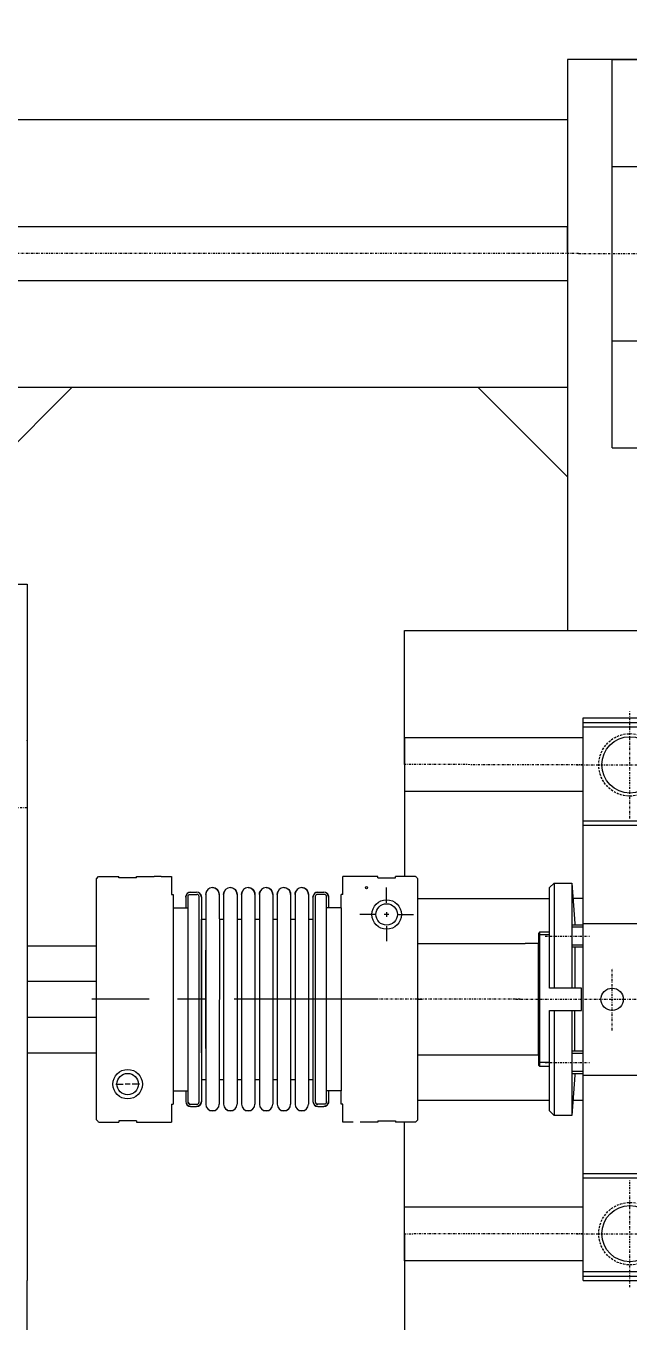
# Model space of a CAD drawing. Header units: millimetres. Extents: x -3388 to 4307, y 243 to 4457.
# Drawn here: x -45.8 to 89.3, y 568.6 to 858.9 of the extents above; entities that cross this region are included whole.
import ezdxf

# ---------------------------------------------------------------- set-up
doc = ezdxf.new("R2010")
doc.units = ezdxf.units.MM
for name, pattern in [('AUSGEZOGEN', [0]), ('CENTER', [50.8, 31.75, -6.35, 6.35, -6.35]), ('GESTRICHELT', [0.75, 0.5, -0.25]), ('STRICHPUNKT', [1, 0.5, -0.25, 0, -0.25])]:
    doc.linetypes.add(name, pattern=pattern)
for name, color, linetype in [('DEFAULT_1', 7, 'CENTER'), ('L2STAR', 2, 'AUSGEZOGEN'), ('L5STAR', 7, 'AUSGEZOGEN'), ('M2STAR', 2, 'STRICHPUNKT'), ('U2STAR', 2, 'GESTRICHELT')]:
    doc.layers.add(name, color=color, linetype=linetype)
doc.layers.add('osie', color=2, linetype='STRICHPUNKT', lineweight=25)

# ---------------------------------------------------------------- blocks, each defined once
blk = doc.blocks.new('R159113030_5')
at = {"layer": 'L2STAR'}
for p, q in [((-16.14, 26.5), (-16.14, 29)), ((-12.14, 26.5), (-12.14, 29)), ((-11.64, 28.34), (-2.5, 28.34)), ((11.64, 28.34), (2.5, 28.34)), ((12.14, 26.5), (12.14, 29)), ((16.14, 26.5), (16.14, 29))]:
    blk.add_line(p, q, dxfattribs=at)
at = {"layer": 'L5STAR'}
for p, q in [((-26, 33), (-25, 34)), ((-2.5, 33), (-26, 33)), ((-26, 29), (-26, 33)), ((-25, 34), (-2.5, 34)), ((-2.5, 34), (-2.5, 26.84)), ((2.5, 34), (25, 34)), ((2.5, 26.84), (2.5, 34)), ((26, 33), (2.5, 33)), ((25, 34), (26, 33)), ((26, 33), (26, 29)), ((-63, 26.5), (63, 26.5)), ((-63, 26.5), (-63, -26.5)), ((-62, 26.5), (-62, -26.5)), ((-61, 26.5), (-61, -26.5)), ((-40, 26.5), (-40, -26.5)), ((-39, 26.5), (-39, -26.5)), ((-17, 28.37), (-26, 29)), ((-2.5, 29), (-26, 29)), ((-17, 26.5), (-17, -26.5)), ((-16.64, 29), (-16.64, 26.5)), ((-11.64, 26.5), (-11.64, 29)), ((-2.5, 26.84), (2.5, 26.84)), ((26, 29), (2.5, 29)), ((11.64, 26.5), (11.64, 29)), ((16.64, 29), (16.64, 26.5)), ((26, 29), (17, 28.37)), ((17, 26.5), (17, -26.5)), ((39, 26.5), (39, -26.5)), ((40, 26.5), (40, -26.5)), ((61, 26.5), (61, -26.5)), ((62, 26.5), (62, -26.5)), ((63, 26.5), (63, -26.5)), ((-63, -26.5), (63, -26.5))]:
    blk.add_line(p, q, dxfattribs=at)
for centre, radius in [((-52.5, 16), 6.3), ((0, 20), 2.5), ((52.5, 16), 6.3), ((-52.5, 0), 4.85), ((52.5, 0), 4.85), ((-52.5, -16), 6.3), ((52.5, -16), 6.3)]:
    blk.add_circle(centre, radius, dxfattribs=at)
for centre, start, end in [((-17.03, 27.87), 38.4588, 85.9995), ((17.03, 27.87), 94.0005, 141.5412)]:
    blk.add_arc(centre, 0.5, start, end, dxfattribs=at)
at = {"layer": 'M2STAR'}
for p, q in [((0, 41.59), (0, -31.5)), ((-14.14, 35), (-14.14, 25)), ((14.14, 35), (14.14, 25)), ((-52.5, 28), (-52.5, -28)), ((52.5, 28), (52.5, -28)), ((-7, 20), (7, 20)), ((-64.5, 16), (-40.5, 16)), ((40.5, 16), (64.5, 16)), ((-68, 0), (68, 0)), ((-64.5, -16), (-40.5, -16)), ((40.5, -16), (64.5, -16))]:
    blk.add_line(p, q, dxfattribs=at)
at = {"layer": 'U2STAR'}
for centre in [(-52.5, 16), (52.5, 16), (-52.5, -16), (52.5, -16)]:
    blk.add_circle(centre, 7, dxfattribs=at)
blk = doc.blocks.new('R105804000_5')
at = {"layer": 'L2STAR'}
blk.add_arc((0, 0), 4.25, 270, 180, dxfattribs=at)
at = {"layer": 'L5STAR'}
for p, q in [((-43.5, 20), (43.5, 20)), ((-43.5, 20), (-43.5, -20)), ((-19.5, 20), (-19.5, -20)), ((19.5, 20), (19.5, -20)), ((43.5, 20), (43.5, -20)), ((-2.5, 1.44), (0, 2.89)), ((-2.5, -1.44), (-2.5, 1.44)), ((2.5, 1.44), (0, 2.89)), ((2.5, -1.44), (2.5, 1.44)), ((-2.5, -1.44), (0, -2.89)), ((2.5, -1.44), (0, -2.89)), ((-43.5, -20), (43.5, -20))]:
    blk.add_line(p, q, dxfattribs=at)
for centre, radius in [((-33, 0), 9), ((33, 0), 9), ((-33, 0), 5.25), ((0, 0), 5), ((33, 0), 5.25)]:
    blk.add_circle(centre, radius, dxfattribs=at)
at = {"layer": 'M2STAR'}
for p, q in [((0, 27.5), (0, -27.5)), ((-33, 14), (-33, -14)), ((33, 14), (33, -14)), ((-51, 0), (51, 0))]:
    blk.add_line(p, q, dxfattribs=at)

msp = doc.modelspace()

# ---------------------------------------------------------------- linework, layer by layer
for p, q in [((75.5, 837.91667), (-115.5, 837.91667)), ((75.5, 813.91667), (-115.5, 813.91667)), ((75.5, 807.91667), (75.5, 813.91667)), ((-115.5, 801.91667), (75.5, 801.91667)), ((75.5, 777.91667), (-115.5, 777.91667)), ((-35.5, 777.91667), (-55.5, 757.91667)), ((55.5, 777.91667), (-35.5, 777.91667)), ((55.5, 777.91667), (75.5, 757.91667)), ((-55.5, 733.91667), (-45.5, 733.91667)), ((-45.5, 733.91667), (-45.5, 703.91667)), ((-45.5, 703.91667), (-45.5, 698.78269)), ((-45.5, 698.78269), (-45.5, 698.91667)), ((-45.5, 698.78269), (-45.5, 582.91667)), ((-15.5, 668.41667), (-17.1, 668.41667)), ((29.1, 668.40503), (27.5, 668.40503)), ((19, 663.91667), (19, 618.01667)), ((-12.8, 661.41667), (-12.8, 620.41667)), ((-9.5, 661.41667), (-9.5, 620.41667)), ((-5.5, 659.01667), (-5.5, 622.81667)), ((-1.5, 659.01667), (-1.5, 622.81667)), ((2.5, 659.01667), (2.5, 622.81667)), ((5.5, 659.01667), (5.5, 622.81667)), ((6.5, 659.01667), (6.5, 622.81667)), ((9.5, 659.01667), (9.5, 622.81667)), ((10.5, 659.01667), (10.5, 622.81667)), ((13.5, 659.01667), (13.5, 622.81667)), ((14.5, 659.01667), (14.5, 622.81667)), ((18.5, 659.01667), (18.5, 622.81667)), ((21.5, 620.41667), (21.5, 661.41667)), ((24.8, 661.41667), (24.8, 620.41667)), ((-6.46985, 658.84566), (-6.5, 622.81667)), ((-6.48492, 640.83116), (-6.48492, 658.83116)), ((-6.48492, 658.83116), (-5.5, 658.83116)), ((-2.46985, 658.84566), (-2.5, 622.81667)), ((-2.46986, 658.83116), (-1.5, 658.83116)), ((1.53015, 658.84566), (1.5, 622.81667)), ((1.53014, 658.83116), (2.5, 658.83116)), ((5.5, 658.83116), (6.5, 658.83116)), ((9.5, 658.83116), (10.5, 658.83116)), ((13.5, 658.83116), (14.5, 658.83116)), ((17.53015, 658.84566), (17.5, 622.81667)), ((17.53014, 658.83116), (18.5, 658.83116)), ((42, 653.41667), (66.02545, 653.41667)), ((69, 653.41667), (66.02545, 653.41667)), ((69, 628.41667), (69, 653.41667)), ((69.26133, 655.91667), (69.26133, 625.91667)), ((-6.48485, 640.91667), (-6.48485, 622.91667)), ((69, 628.41667), (42, 628.41667)), ((-6.48485, 622.91667), (-5.5, 622.91667)), ((-2.49992, 622.91667), (-1.5, 622.91667)), ((1.50008, 622.91667), (2.5, 622.91667)), ((5.5, 622.91667), (6.5, 622.91667)), ((9.5, 622.91667), (10.5, 622.91667)), ((13.5, 622.91667), (14.5, 622.91667)), ((17.50008, 622.91667), (18.5, 622.91667)), ((76.73968, 618.34434), (79, 618.34434)), ((-17.1, 613.42831), (-15.5, 613.42831)), ((-45.5, 582.91667), (-45.5, 577.91667)), ((-45.5, 547.91667), (-45.5, 577.91667))]:
    msp.add_line(p, q)
at = {"color": 7, "linetype": 'Continuous'}
for p, q in [((-30, 667.91667), (-29.5, 668.41667)), ((-30, 613.92852), (-30, 667.91667)), ((-29.5, 668.41667), (-25, 668.41667)), ((-25, 668.11667), (-25, 668.41667)), ((-21, 668.11667), (-25, 668.11667)), ((-21, 668.11667), (-21, 668.41667)), ((-21, 668.41667), (-17.1, 668.41667)), ((-15.5, 668.41667), (-13.2, 668.41667)), ((-13.2, 668.41667), (-13.2, 664.41667)), ((25.2, 664.41667), (25.2, 668.41667)), ((27.5, 668.41667), (25.2, 668.41667)), ((33, 668.40503), (29.1, 668.40503)), ((33, 668.1049), (33, 668.40503)), ((33, 668.1049), (37, 668.1049)), ((41.5, 668.40503), (37, 668.40503)), ((37, 668.1049), (37, 668.40503)), ((42, 613.91667), (42, 667.90481)), ((-8.9, 664.91667), (-7.6, 664.91667)), ((19.6, 664.91667), (20.9, 664.91667)), ((-13.2, 664.41667), (-12.8, 664.41667)), ((-12.8, 664.41667), (-12.8, 661.41667)), ((-10, 663.81667), (-10, 661.41667)), ((-9.5, 664.11667), (-9.2, 664.41667)), ((-9.5, 664.11667), (-9.5, 661.41667)), ((-9.2, 664.41667), (-7.5, 664.41667)), ((-7, 617.91667), (-7, 663.91667)), ((-6.5, 663.81667), (-6.5, 659.01667)), ((-5.5, 664.41667), (-5.5, 659.01667)), ((-2.5, 664.41667), (-2.5, 659.01667)), ((-1.5, 664.41667), (-1.5, 659.01667)), ((1.5, 664.41667), (1.5, 659.01667)), ((2.5, 664.41667), (2.5, 659.01667)), ((5.5, 664.41667), (5.5, 659.01667)), ((6.5, 664.41667), (6.5, 659.01667)), ((9.5, 664.41667), (9.5, 659.01667)), ((10.5, 664.41667), (10.5, 659.01667)), ((13.5, 664.41667), (13.5, 659.01667)), ((14.5, 664.41667), (14.5, 659.01667)), ((17.5, 664.41667), (17.5, 659.01667)), ((18.5, 663.81667), (18.5, 659.01667)), ((21.2, 664.41667), (19.5, 664.41667)), ((21.5, 664.11667), (21.2, 664.41667)), ((21.5, 661.41667), (21.5, 664.11667)), ((22, 663.81667), (22, 661.41667)), ((24.8, 661.41667), (24.8, 664.41667)), ((25.2, 664.41667), (24.8, 664.41667)), ((-12.8, 661.41667), (-9.5, 661.41667)), ((24.8, 661.41667), (21.5, 661.41667)), ((-45.5, 652.91667), (-30, 652.91667)), ((-6.5, 628.91667), (-6.5, 652.91667)), ((-5.5, 629.91711), (-5.5, 651.91623)), ((-30, 644.91667), (-45.5, 644.91667)), ((-45.5, 636.91667), (-30, 636.91667)), ((-45.5, 628.91667), (-30, 628.91667)), ((-6.5, 622.81667), (-6.5, 618.01667)), ((-5.5, 622.81667), (-5.5, 617.41667)), ((-2.5, 622.81667), (-2.5, 617.41667)), ((-1.5, 622.81667), (-1.5, 617.41667)), ((1.5, 622.81667), (1.5, 617.41667)), ((2.5, 622.81667), (2.5, 617.41667)), ((5.5, 622.81667), (5.5, 617.41667)), ((6.5, 622.81667), (6.5, 617.41667)), ((9.5, 622.81667), (9.5, 617.41667)), ((10.5, 622.81667), (10.5, 617.41667)), ((13.5, 622.81667), (13.5, 617.41667)), ((14.5, 622.81667), (14.5, 617.41667)), ((17.5, 622.81667), (17.5, 617.41667)), ((18.5, 622.81667), (18.5, 618.01667)), ((-12.8, 620.41667), (-12.8, 617.41667)), ((-12.8, 620.41667), (-9.5, 620.41667)), ((-10, 620.41667), (-10, 618.01667)), ((-9.5, 620.41667), (-9.5, 617.71667)), ((24.8, 620.41667), (21.5, 620.41667)), ((21.5, 617.71667), (21.5, 620.41667)), ((22, 620.41667), (22, 618.01667)), ((24.8, 617.41667), (24.8, 620.41667)), ((-13.2, 617.41667), (-12.8, 617.41667)), ((-13.2, 617.41667), (-13.2, 613.41667)), ((-9.5, 617.71667), (-9.2, 617.41667)), ((-9.2, 617.41667), (-7.5, 617.41667)), ((-8.9, 616.91667), (-7.6, 616.91667)), ((21.2, 617.41667), (19.5, 617.41667)), ((19.6, 616.91667), (20.9, 616.91667)), ((21.5, 617.71667), (21.2, 617.41667)), ((25.2, 617.41667), (24.8, 617.41667)), ((25.2, 613.41667), (25.2, 617.41667)), ((-29.5, 613.42831), (-25, 613.42831)), ((-25, 613.72843), (-25, 613.42831)), ((-21, 613.72843), (-25, 613.72843)), ((-21, 613.72843), (-21, 613.42831)), ((-21, 613.42831), (-17.1, 613.42831)), ((-15.5, 613.41667), (-13.2, 613.41667)), ((27.5, 613.41667), (25.2, 613.41667)), ((33, 613.41667), (29.1, 613.41667)), ((33, 613.71667), (37, 613.71667)), ((33, 613.71667), (33, 613.41667)), ((37, 613.71667), (37, 613.41667)), ((41.5, 613.41667), (37, 613.41667)), ((42, 613.91667), (41.5, 613.41667))]:
    msp.add_line(p, q, dxfattribs=at)
at = {"color": 2, "linetype": 'Continuous'}
for p, q in [((-9.1847, 664.87919), (-8.9, 664.91667)), ((19.3153, 664.87919), (19.6, 664.91667)), ((-10, 663.81667), (-9.96252, 664.10137)), ((18.5, 663.81667), (18.53748, 664.10137)), ((-6.5, 659.01667), (-6.46985, 658.84566)), ((-2.5, 659.01667), (-2.46985, 658.84566)), ((1.5, 659.01667), (1.53015, 658.84566)), ((5.5, 659.01667), (5.53015, 658.84566)), ((9.5, 659.01667), (9.53015, 658.84566)), ((13.5, 659.01667), (13.53015, 658.84566)), ((17.5, 659.01667), (17.53015, 658.84566)), ((35.525, 659.91667), (34.475, 659.91667)), ((35, 660.44167), (35, 659.39167)), ((-22.475, 621.91667), (-23.525, 621.91667)), ((-9.5, 618.01667), (-9.47063, 617.83126)), ((-9.08541, 617.44603), (-8.9, 617.41667)), ((19, 618.01667), (19.02937, 617.83126)), ((19.11459, 617.664), (19.24733, 617.53126)), ((19.41459, 617.44603), (19.6, 617.41667))]:
    msp.add_line(p, q, dxfattribs=at)
for points in [[(105.5, 851.41667), (75.5, 851.41667), (75.5, 723.48899), (99.5, 723.48899), (99.5, 764.41667)], [(79, 699.48899), (39.00006, 699.48899), (39.00006, 693.48899), (39.00006, 723.48899), (139.00006, 723.48899), (139.00006, 663.48899), (132, 663.48899)], [(39.00006, 693.48899), (39.00006, 668.40503)], [(79, 687.48899), (39.00006, 687.48899)], [(42, 663.48899), (71.5, 663.48899)], [(79, 663.48899), (76.73968, 663.48899)], [(71.5, 655.91667), (69.26133, 655.91667), (69, 655.65534), (69, 626.178), (69.26133, 625.91667), (71.5, 625.91667)], [(79, 582.34434), (39.00006, 582.34434), (39.00006, 588.34434), (39.00006, 558.34434), (139.00006, 558.34434), (139.00006, 618.34434), (132, 618.34434)], [(42, 618.34434), (71.5, 618.34434)], [(39.00006, 588.34434), (39.00006, 613.41667)], [(79, 594.34434), (39.00006, 594.34434)]]:
    msp.add_lwpolyline(points)
for points in [[(-5.5, 664.41667), (-5.44889, 664.8049), (-5.29904, 665.16667)], [(-4, 665.91667), (-3.61177, 665.86556), (-3.25, 665.71571), (-2.93934, 665.47733), (-2.70096, 665.16667), (-2.55111, 664.8049), (-2.5, 664.41667)], [(-1.5, 664.41667), (-1.44889, 664.8049), (-1.29904, 665.16667)], [(0, 665.91667), (0.38823, 665.86556), (0.75, 665.71571), (1.06066, 665.47733), (1.29904, 665.16667), (1.44889, 664.8049), (1.5, 664.41667)], [(2.5, 664.41667), (2.55111, 664.8049), (2.70096, 665.16667)], [(4, 665.91667), (4.38823, 665.86556), (4.75, 665.71571), (5.06066, 665.47733), (5.29904, 665.16667), (5.44889, 664.8049), (5.5, 664.41667)], [(6.5, 664.41667), (6.55111, 664.8049), (6.70096, 665.16667)], [(8, 665.91667), (8.38823, 665.86556), (8.75, 665.71571), (9.06066, 665.47733), (9.29904, 665.16667), (9.44889, 664.8049), (9.5, 664.41667)], [(10.5, 664.41667), (10.55111, 664.8049), (10.70096, 665.16667)], [(12, 665.91667), (12.38823, 665.86556), (12.75, 665.71571), (13.06066, 665.47733), (13.29904, 665.16667), (13.44889, 664.8049), (13.5, 664.41667)], [(14.5, 664.41667), (14.55111, 664.8049), (14.70096, 665.16667)], [(16, 665.91667), (16.38823, 665.86556), (16.75, 665.71571), (17.06066, 665.47733), (17.29904, 665.16667), (17.44889, 664.8049), (17.5, 664.41667)], [(-6.82218, 664.59448), (-6.64737, 664.36667), (-6.53748, 664.10137), (-6.5, 663.81667)], [(21.67782, 664.59448), (21.85263, 664.36667), (21.96252, 664.10137), (22, 663.81667)], [(-8.9, 616.91667), (-9.1847, 616.95415), (-9.45, 617.06404), (-9.67782, 617.23885)], [(-6.5, 618.01667), (-6.53748, 617.73197), (-6.64737, 617.46667), (-6.82218, 617.23885), (-7.05, 617.06404), (-7.3153, 616.95415), (-7.6, 616.91667)], [(-2.93934, 616.35601), (-3.25, 616.11763), (-3.61177, 615.96778), (-4, 615.91667), (-4.38823, 615.96778), (-4.75, 616.11763), (-5.06066, 616.35601)], [(1.06066, 616.35601), (0.75, 616.11763), (0.38823, 615.96778), (0, 615.91667), (-0.38823, 615.96778), (-0.75, 616.11763), (-1.06066, 616.35601)], [(5.06066, 616.35601), (4.75, 616.11763), (4.38823, 615.96778), (4, 615.91667), (3.61177, 615.96778), (3.25, 616.11763), (2.93934, 616.35601)], [(9.06066, 616.35601), (8.75, 616.11763), (8.38823, 615.96778), (8, 615.91667), (7.61177, 615.96778), (7.25, 616.11763), (6.93934, 616.35601)], [(13.06066, 616.35601), (12.75, 616.11763), (12.38823, 615.96778), (12, 615.91667), (11.61177, 615.96778), (11.25, 616.11763), (10.93934, 616.35601)], [(17.06066, 616.35601), (16.75, 616.11763), (16.38823, 615.96778), (16, 615.91667), (15.61177, 615.96778), (15.25, 616.11763), (14.93934, 616.35601)], [(19.6, 616.91667), (19.3153, 616.95415), (19.05, 617.06404), (18.82218, 617.23885)], [(22, 618.01667), (21.96252, 617.73197), (21.85263, 617.46667), (21.67782, 617.23885), (21.45, 617.06404), (21.1847, 616.95415), (20.9, 616.91667)]]:
    msp.add_lwpolyline(points, dxfattribs=at)
msp.add_circle((30.49596, 665.91305), 0.25, dxfattribs=at)
at = {"color": 7, "linetype": 'Continuous'}
for centre, radius in [((35, 659.91667), 3.3), ((35, 659.91667), 2.4), ((-23, 621.91667), 3.3), ((-23, 621.91667), 2.4)]:
    msp.add_circle(centre, radius, dxfattribs=at)
for centre, radius, start, end in [((-8.9, 663.81667), 1.1, 90, 180), ((-7.6, 663.81667), 1.1, 0, 90), ((-4, 664.41667), 1.5, 0, 180), ((0, 664.41667), 1.5, 0, 180), ((4, 664.41667), 1.5, 0, 180), ((8, 664.41667), 1.5, 0, 180), ((12, 664.41667), 1.5, 0, 180), ((16, 664.41667), 1.5, 0, 180), ((19.6, 663.81667), 1.1, 90, 180), ((20.9, 663.81667), 1.1, 0, 90), ((-7.5, 663.91667), 0.5, 0, 90), ((19.5, 663.91667), 0.5, 90, 180), ((-8.9, 618.01667), 1.1, 180, 270), ((-8.9, 618.01667), 0.6, 180, 270), ((-7.6, 618.01667), 1.1, 270, 0), ((-7.5, 617.91667), 0.5, 270, 0), ((-4, 617.41667), 1.5, 180, 0), ((0, 617.41667), 1.5, 180, 0), ((4, 617.41667), 1.5, 180, 0), ((8, 617.41667), 1.5, 180, 0), ((12, 617.41667), 1.5, 180, 0), ((16, 617.41667), 1.5, 180, 0), ((19.6, 618.01667), 1.1, 180, 270), ((19.6, 618.01667), 0.6, 180, 270), ((19.5, 617.91667), 0.5, 180, 270), ((20.9, 618.01667), 1.1, 270, 0)]:
    msp.add_arc(centre, radius, start, end, dxfattribs=at)
for points, start_tangent, end_tangent in [([(41.5, 668.40503), (41.66691, 668.23805), (41.83357, 668.07131), (42, 667.90481)], (0.706957099, -0.707256431), (0.706951501, -0.707262027)), ([(-29.5, 613.42831), (-29.66691, 613.59528), (-29.83357, 613.76202), (-30, 613.92852)], (-0.706957099, 0.707256431), (-0.706951501, 0.707262027))]:
    msp.add_spline(points, degree=3, dxfattribs=dict(at, start_tangent=start_tangent, end_tangent=end_tangent))
at = {"layer": 'DEFAULT_1', "color": 2, "linetype": 'CENTER'}
for p, q in [((35, 662.54167), (35, 665.91667)), ((32.375, 659.91667), (29, 659.91667)), ((37.625, 659.91667), (41, 659.91667)), ((35, 657.29167), (35, 653.91667)), ((32.6061, 640.91667), (-31, 640.91667)), ((42, 640.91667), (43, 640.91667)), ((-25.625, 621.91667), (-24.0001, 621.91667)), ((-20.375, 621.91667), (-21.9999, 621.91667))]:
    msp.add_line(p, q, dxfattribs=at)
at = {"layer": 'L2STAR'}
for p, q in [((71.5, 655.33889), (69.13068, 655.33889)), ((71.5, 626.77454), (69.13067, 626.77454))]:
    msp.add_line(p, q, dxfattribs=at)
at = {"layer": 'osie'}
for p, q in [((78, 807.91667), (-115.5, 807.91667)), ((79, 693.41667), (39.00006, 693.48899)), ((-45.5, 683.78269), (-60.5, 683.78269)), ((64.93786, 640.91667), (23.5, 640.91667)), ((79, 588.41667), (39.00006, 588.34434))]:
    msp.add_line(p, q, dxfattribs=at)

# ---------------------------------------------------------------- block references
for name, p, rotation in [('R105804000_5', (105.5, 807.91667), 89.99999999999997), ('R159113030_5', (105.5, 640.91667), 90)]:
    msp.add_blockref(name, p, dxfattribs=dict(rotation=rotation))

doc.saveas('drawing.dxf')
